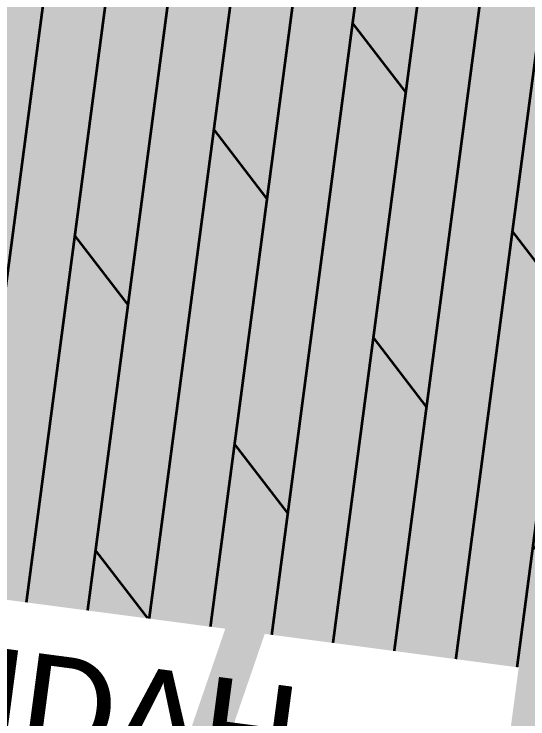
# Model space of a CAD drawing. Header units: millimetres. Extents: x -176651 to 424033, y -469666 to 486614.
# Drawn here: x 111451 to 111979, y 90937 to 91661 of the extents above; entities that cross this region are included whole.
import ezdxf

# ---------------------------------------------------------------- set-up
doc = ezdxf.new("R2010")
doc.units = ezdxf.units.MM
doc.linetypes.add('1625E_Roof Plan$0$DASHED', pattern=[0.75, 0.5, -0.25])
doc.layers.add('1625_East Villa$0$ad-Landscape', color=8, linetype='Continuous', lineweight=35)
for name, color, linetype in [('1625_East Villa$0$ad-Text main', 8, 'Continuous'), ('1625_East Villa$0$ad-Verandah', 8, 'Continuous'), ('1625E_Roof Plan$0$ad-Secondary Roof', 8, 'Continuous')]:
    doc.layers.add(name, color=color, linetype=linetype)
doc.styles.add('1625_East Villa$0$Standard', font='calibril.ttf')

# ---------------------------------------------------------------- blocks, each defined once
blk = doc.blocks.new('1625_East Villa$0$zw$959F')
at = {"transparency": 33554559}
h = blk.add_hatch(color=43, dxfattribs=at)
h.dxf.hatch_style = 1
h.paths.add_polyline_path([(1530, -8875), (0, -8875), (0, -13620), (-5920, -13620), (-5920, -15665), (1530, -15665)])
at = {"layer": '1625_East Villa$0$ad-Landscape', "transparency": 33554687}
h = blk.add_hatch(dxfattribs=at)
h.set_pattern_fill('DOLMIT', color=44, scale=10, angle=90)
h.set_pattern_definition([(90, (-1096435.54, 661200.024), (-63.5, 5e-14), []), (135, (-1096435.54, 661200.02), (-126.999913, -126.999913), [89.80256, -179.605122])])
h.paths.add_polyline_path([(1530, -8875), (0, -8875), (0, -13620), (-5920, -13620), (-5920, -15665), (1530, -15665)])
at = {"layer": '1625_East Villa$0$ad-Text main', "insert": (714.09, -11681.07), "char_height": 100, "width": 1424.1947, "attachment_point": 5, "style": '1625_East Villa$0$Standard', "bg_fill": 2}
blk.add_mtext("\\pxqj;5' WIDE VERANDAH", dxfattribs=at)
blk = doc.blocks.new('1625E_Roof Plan')
at = {"layer": '1625E_Roof Plan$0$ad-Secondary Roof', "linetype": '1625E_Roof Plan$0$DASHED', "ltscale": 2, "const_width": 40}
blk.add_lwpolyline([(13950, 5195), (13188.77, 1425), (13950, -2345)], close=True, dxfattribs=at)
blk = doc.blocks.new('1625_East Villa')
at = {"layer": '1625_East Villa$0$ad-Verandah'}
blk.add_blockref('1625_East Villa$0$zw$959F', (12120, 13620), dxfattribs=at)
blk.add_blockref('1625E_Roof Plan', (0, 0))
blk = doc.blocks.new("All Plot's Villa Plans")
at = {"ltscale": 5, "rotation": 352.4703876422526}
blk.add_blockref('1625_East Villa', (98223.07, 90749.46), dxfattribs=at)

msp = doc.modelspace()

# ---------------------------------------------------------------- block references
at = {"ltscale": 5}
msp.add_blockref("All Plot's Villa Plans", (0, 0), dxfattribs=at)

doc.saveas('drawing.dxf')
